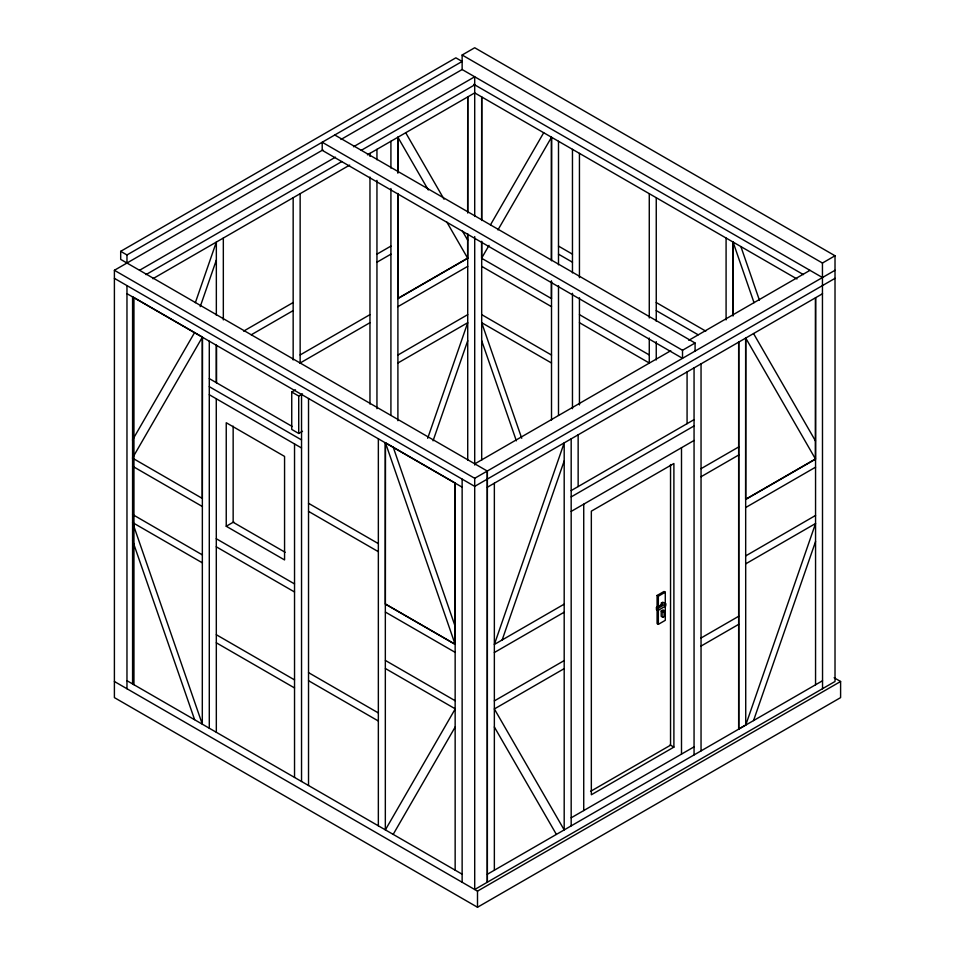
<?xml version="1.0" encoding="UTF-8"?>
<svg xmlns="http://www.w3.org/2000/svg" width="955" height="955" viewBox="0 0 955 955"><rect width="100%" height="100%" fill="white"/><g stroke="black" fill="none" stroke-linecap="round" stroke-linejoin="round"><path stroke-width="1.43" d="M202.305 498.403L202.4 337.091L132.578 296.778L132.578 683.804M385.438 442.75L385.343 604.073L455.153 644.386L455.26 483.075L385.438 442.75L455.153 644.386M397.865 193.447L397.793 298.449L467.628 258.137L467.64 234.142M397.877 172.736L397.901 137.245L428.306 189.973M467.652 211.771L467.723 96.933L467.723 213.037M551.513 298.617L481.595 258.244L481.595 241.591M481.618 219.519L481.69 96.921L481.69 220.486M551.417 298.557L551.429 280.794M551.441 260.07L551.513 137.233L497.949 229.916M733.022 316.045L733.07 242.045L754.032 302.675M815.463 458.961L745.736 338.07L745.628 499.274L815.463 458.961L815.558 297.757L815.558 684.771M195.357 302.675L216.343 242.069L216.343 315.293M200.228 306.615L216.343 260.094M427.685 438.285L467.723 322.695L397.901 363.007M433.057 440.816L467.723 340.72M502.163 639.946L564.19 460.919M753.543 720.583L815.558 541.545M132.494 440.052L194.593 332.579M490.476 224.855L543.705 132.733M481.595 258.244L489.032 245.363M385.426 829.788L455.26 708.849L385.426 668.536M393.233 834.3L455.26 726.874M120.688 251.332L455.857 57.825L462.136 61.454L126.967 254.961L120.688 251.332L120.688 259.402L487.372 471.102L487.372 882.313M822.542 277.595L462.136 69.524L462.136 55.008L474.707 47.75L835.016 255.773L835.016 681.488L474.707 889.511L474.707 478.3L114.397 270.289L114.397 697.616L477.5 907.25L840.603 697.616L840.603 681.488L834.133 677.764M114.397 270.289L322.909 149.899M340.959 139.478L462.136 69.524M139.537 270.289L335.48 157.157M353.529 146.736L474.707 76.782L474.707 216.451M145.984 274.622L341.926 161.502M361.265 150.329L474.707 84.84M152.872 278.717L349.661 165.096M367.424 154.841L474.707 92.898L796.983 278.967M243.644 331.122L293.161 302.532M376.95 254.161L390.917 246.092M251.261 334.787L293.161 310.602M376.95 262.219L390.917 254.161M300.145 354.95L369.967 314.637M397.901 298.617L467.723 258.304M300.145 363.007L369.967 322.695M397.901 306.674L467.723 266.361M302.496 431.29L298.724 433.463L291.741 429.428L291.741 392.016L295.513 389.843M291.741 392.016L298.724 396.05L302.496 393.878M397.901 355.057L467.723 314.637M226.24 526.265L284.566 559.94L284.566 456.418L226.24 422.731L226.24 526.265L233.772 521.908M462.136 55.008L822.446 263.031L835.016 255.773M474.802 463.844L670.756 350.724M688.794 340.302L809.971 270.337M682.515 350.27L682.515 358.328L322.205 150.305L322.205 142.247L682.515 350.27L695.085 343.012L695.085 351.07M474.707 478.3L835.016 270.289M835.016 278.347L474.707 486.37L114.397 278.347M487.372 487.229L822.542 293.722M571.174 490.595L694.058 419.639M571.174 496.91L694.058 425.954M571.174 511.414L694.058 440.47M701.042 468.69L738.752 446.916M701.042 476.748L738.752 454.986M564.19 604.145L494.356 644.458L564.19 442.881L564.19 829.907L494.356 708.956L564.19 668.643M745.736 499.441L815.558 459.128M494.356 652.516L564.19 612.203M745.736 507.499L815.558 467.186M657.088 595.478L664.035 591.467L665.289 592.196L665.289 620.332L658.341 624.343L657.088 623.615L657.088 595.478L658.341 596.207L665.289 592.196M661.385 602.999L662.806 602.187L665.731 603.882L665.731 605.995L657.911 610.508L656.443 609.66L656.443 607.547L662.854 603.846L661.385 602.999L661.385 605.112M494.356 700.898L564.19 660.585M745.736 555.882L815.558 515.449M656.443 607.547L657.911 608.395L665.731 603.882M661.206 610.997L663.057 609.935L664.728 610.902L664.728 616.262L662.889 617.324L661.206 616.357L661.206 610.997L662.889 611.964L664.728 610.902M745.736 563.832L815.558 523.519L745.736 725.084L745.628 338.01M701.042 638.012L738.752 616.238M701.042 646.069L738.752 624.307M590.572 791.361L670.541 745.187L670.541 464.536M673.896 747.12L591.336 794.775L591.336 511.164L673.896 463.497L673.896 747.12L670.088 744.924M571.174 817.814L694.058 746.858M745.628 725.036L738.657 729.059L738.657 342.045M487.372 874.255L822.542 680.748M114.397 681.488L477.5 891.122L840.603 681.488M473.764 84.291L803.43 274.622M558.496 246.092L572.463 254.161M656.252 302.532L705.769 331.122M558.496 254.161L572.463 262.219M656.252 310.602L698.153 334.787M334.775 134.989L695.085 343.012M579.446 314.637L649.269 354.95M579.446 322.695L649.269 363.007M481.69 266.361L551.513 306.674M481.69 314.637L551.513 355.057M551.513 363.007L481.69 322.695L521.728 438.285M126.967 293.663L462.136 487.169M209.288 378.598L292.194 426.467M209.288 386.668L301.517 439.909M209.288 394.725L301.517 447.979M308.525 503.297L378.347 543.61M308.525 511.367L378.347 551.68M385.426 604.026L455.26 644.339M202.4 498.474L132.482 458.09L202.4 337.091L202.305 724.177L132.578 522.552L202.4 562.865M285.139 552.288L233.151 522.266L233.151 426.133M385.426 612.095L455.26 652.408M132.578 466.219L202.4 506.532M216.272 538.727L294.534 583.923M216.272 546.797L294.534 591.981M132.578 514.482L202.4 554.915M385.426 660.466L455.26 700.779M308.525 672.618L378.347 712.931M308.525 680.688L378.347 721.001M216.331 634.729L294.534 679.888M216.331 642.799L294.534 687.946M126.967 680.688L462.136 874.195M494.356 726.994L556.383 834.407M753.543 333.558L815.475 440.935M405.708 132.745L444.039 199.213M462.471 231.158L467.64 240.111M446.856 222.121L467.628 258.137M740.877 246.557L759.404 300.145M481.69 340.72L516.357 440.816M393.245 447.262L455.165 626.349M132.578 540.578L194.593 719.616M822.446 263.031L822.542 688.806M738.752 342.105L738.752 729.119M733.07 242.069L733.07 315.007M726.087 238.034L726.087 319.901M701.042 363.867L701.042 750.893M694.058 367.902L694.058 754.916M687.075 371.937L687.075 423.674M681.5 447.728L681.5 754.116M662.889 611.964L662.889 617.324M658.341 596.207L658.341 624.343M657.911 608.395L657.911 610.508M656.252 197.721L656.252 321.262M656.252 341.663L656.252 359.963M649.269 193.686L649.269 317.955M649.269 338.07L649.269 363.377M583.732 504.168L583.732 810.556M579.446 153.373L579.446 277.642M579.446 297.757L579.446 404.932M578.145 434.823L578.145 486.561M572.463 149.338L572.463 272.891M572.463 293.292L572.463 408.68M571.174 438.858L571.174 825.872M558.496 141.28L558.496 264.822M558.496 285.664L558.496 415.413M551.513 137.245L551.513 260.799M551.513 281.641L551.513 420.069M494.356 483.194L494.356 870.22M487.277 471.042L487.277 882.253M481.69 241.317L481.69 460.131M477.5 891.122L477.5 907.25M474.707 236.577L474.707 465.037M467.723 233.88L467.723 460.131M462.136 479.112L462.136 882.253M455.153 483.146L455.153 870.16M397.901 137.245L397.901 172.974M397.901 193.817L397.901 420.701M390.917 141.28L390.917 168.068M390.917 188.517L390.917 415.413M385.331 442.822L385.331 829.847M378.347 438.799L378.347 825.812M376.95 149.338L376.95 159.76M376.95 180.34L376.95 408.68M369.967 153.373L369.967 156.345M369.967 177.045L369.967 404.061M308.525 398.486L308.525 785.499M301.541 394.451L301.541 781.465M300.145 193.686L300.145 363.377M298.724 396.05L298.724 433.463M294.534 443.944L294.534 777.43M293.161 197.721L293.161 359.963M223.327 238.034L223.327 319.901M216.546 345.388L216.546 382.8M216.272 345.221L216.272 382.633M216.272 398.76L216.331 732.27M209.288 341.186L209.288 728.211M133.951 297.697L133.951 684.711M126.967 254.961L126.967 263.031M126.967 285.605L126.967 688.746"/></g></svg>
